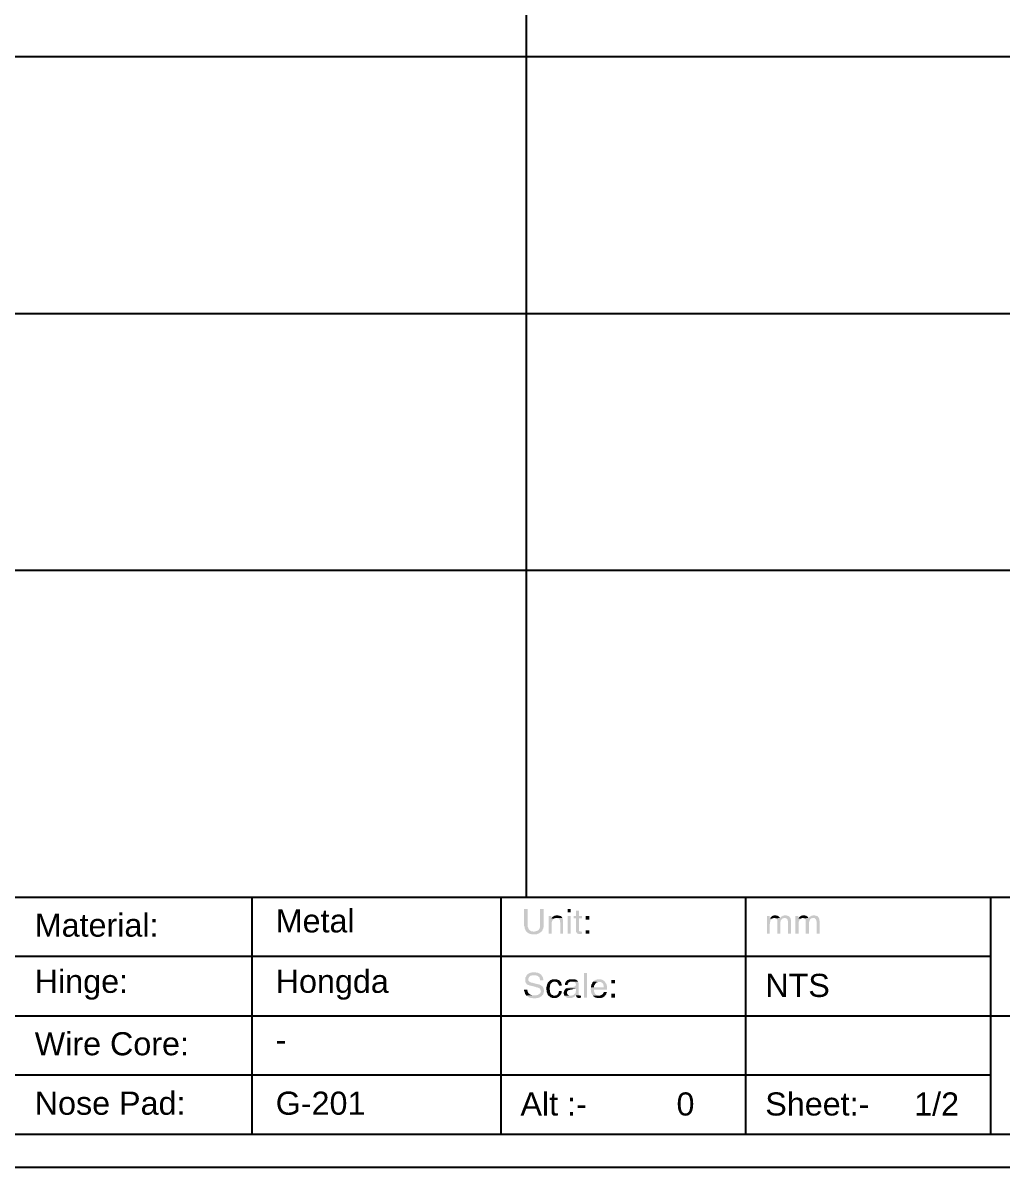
# Model space of a CAD drawing. Header units: inches. Extents: x 3613 to 8393, y -2205 to -794.
# Drawn here: x 4731 to 4858.1, y -1865.1 to -1716.6 of the extents above; entities that cross this region are included whole.
import ezdxf

# ---------------------------------------------------------------- set-up
doc = ezdxf.new("R2010")
doc.units = ezdxf.units.IN
doc.header["$MEASUREMENT"] = 0
doc.styles.get("Standard").update_dxf_attribs({"font": 'arial.ttf'})

msp = doc.modelspace()

# ---------------------------------------------------------------- hatches: boundary and pattern name
at = {"transparency": 33554559}
for points in [[(4796.469, -1831.559), (4796.018, -1831.559), (4796.018, -1833.77), (4796.063, -1833.86), (4796.063, -1834.041), (4796.108, -1834.131), (4796.153, -1834.222), (4796.153, -1834.312), (4796.199, -1834.357), (4796.244, -1834.402), (4796.289, -1834.492), (4797.282, -1834.492), (4797.192, -1834.492), (4797.101, -1834.447), (4796.921, -1834.447), (4796.876, -1834.402), (4796.785, -1834.357), (4796.74, -1834.312), (4796.695, -1834.267), (4796.65, -1834.222), (4796.605, -1834.176), (4796.56, -1834.086), (4796.56, -1834.041), (4796.515, -1833.951), (4796.469, -1833.86), (4796.469, -1833.59)], [(4798.545, -1831.559), (4798.094, -1831.559), (4798.094, -1833.59), (4798.094, -1833.906), (4798.049, -1833.996), (4798.049, -1834.041), (4798.004, -1834.131), (4797.959, -1834.176), (4797.914, -1834.267), (4797.868, -1834.312), (4797.778, -1834.357), (4797.733, -1834.402), (4797.643, -1834.402), (4797.553, -1834.447), (4797.462, -1834.447), (4797.372, -1834.492), (4796.289, -1834.492), (4796.334, -1834.537), (4796.379, -1834.583), (4796.469, -1834.628), (4796.515, -1834.673), (4796.605, -1834.718), (4796.65, -1834.763), (4796.74, -1834.763), (4796.83, -1834.808), (4796.921, -1834.808), (4797.011, -1834.853), (4797.643, -1834.853), (4797.733, -1834.808), (4797.823, -1834.763), (4797.868, -1834.763), (4797.959, -1834.718), (4798.004, -1834.673), (4798.094, -1834.628), (4798.139, -1834.583), (4798.23, -1834.537), (4798.23, -1834.492), (4798.32, -1834.447), (4798.365, -1834.357), (4798.41, -1834.312), (4798.41, -1834.222), (4798.455, -1834.131), (4798.5, -1834.086), (4798.5, -1833.996), (4798.545, -1833.906), (4798.545, -1833.59)], [(4799.538, -1832.461), (4799.177, -1832.461), (4799.177, -1834.763), (4799.584, -1834.763), (4799.584, -1833.545), (4799.584, -1833.319), (4799.629, -1833.229), (4799.629, -1833.138), (4799.674, -1833.093), (4799.719, -1833.003), (4799.764, -1832.958), (4799.764, -1832.958), (4799.809, -1832.868), (4799.854, -1832.822), (4799.538, -1832.777)], [(4800.26, -1832.371), (4800.17, -1832.371), (4800.08, -1832.416), (4799.99, -1832.416), (4799.899, -1832.461), (4799.854, -1832.507), (4799.764, -1832.552), (4799.719, -1832.597), (4799.629, -1832.687), (4799.538, -1832.777), (4799.854, -1832.822), (4799.945, -1832.777), (4800.035, -1832.777), (4800.08, -1832.732), (4800.983, -1832.732), (4800.937, -1832.642), (4800.892, -1832.597), (4800.847, -1832.552), (4800.802, -1832.507), (4800.712, -1832.461), (4800.622, -1832.461), (4800.576, -1832.416), (4800.486, -1832.416), (4800.396, -1832.371)], [(4802.066, -1832.01), (4802.066, -1831.559), (4801.66, -1831.559), (4801.66, -1832.01)], [(4802.066, -1834.763), (4802.066, -1832.461), (4801.66, -1832.461), (4801.66, -1834.763)], [(4803.149, -1831.784), (4802.743, -1831.784), (4802.743, -1832.461), (4802.427, -1832.461), (4802.427, -1832.777), (4802.743, -1832.777), (4802.743, -1834.492), (4802.788, -1834.583), (4802.833, -1834.628), (4802.833, -1834.673), (4802.878, -1834.718), (4802.923, -1834.763), (4803.014, -1834.763), (4803.104, -1834.808), (4803.375, -1834.808), (4803.51, -1834.763), (4803.51, -1834.492), (4803.375, -1834.492), (4803.284, -1834.447), (4803.194, -1834.447), (4803.149, -1834.402), (4803.149, -1832.777), (4803.51, -1832.777), (4803.51, -1832.461), (4803.149, -1832.461)], [(4804.458, -1832.958), (4804.458, -1832.461), (4804.006, -1832.461), (4804.006, -1832.958)], [(4827.881, -1832.461), (4827.52, -1832.461), (4827.52, -1834.763), (4827.881, -1834.763), (4827.881, -1833.545), (4827.927, -1833.454), (4827.927, -1833.274), (4827.972, -1833.183), (4827.972, -1833.093), (4828.017, -1833.003), (4828.062, -1832.958), (4828.107, -1832.913), (4828.197, -1832.822), (4827.881, -1832.777)], [(4828.603, -1832.371), (4828.468, -1832.371), (4828.378, -1832.416), (4828.333, -1832.416), (4828.242, -1832.461), (4828.152, -1832.507), (4828.107, -1832.552), (4828.017, -1832.642), (4827.972, -1832.687), (4827.881, -1832.777), (4828.197, -1832.822), (4828.242, -1832.777), (4828.333, -1832.777), (4828.423, -1832.732), (4828.513, -1832.732), (4829.19, -1832.687), (4829.145, -1832.642), (4829.1, -1832.552), (4829.055, -1832.552), (4829.01, -1832.507), (4828.919, -1832.461), (4828.874, -1832.416), (4828.784, -1832.416), (4828.694, -1832.371)], [(4829.867, -1832.371), (4829.777, -1832.371), (4829.732, -1832.416), (4829.642, -1832.416), (4829.551, -1832.461), (4829.506, -1832.507), (4829.416, -1832.552), (4829.326, -1832.597), (4829.28, -1832.687), (4829.235, -1832.732), (4828.649, -1832.777), (4828.739, -1832.777), (4828.784, -1832.868), (4828.784, -1832.868), (4828.829, -1832.913), (4828.874, -1833.003), (4828.874, -1834.763), (4829.28, -1834.763), (4829.28, -1833.229), (4829.326, -1833.138), (4829.326, -1833.048), (4829.371, -1833.003), (4829.416, -1832.913), (4829.461, -1832.913), (4829.506, -1832.822), (4829.596, -1832.777), (4829.642, -1832.777), (4829.732, -1832.732), (4829.822, -1832.732), (4830.544, -1832.687), (4830.499, -1832.642), (4830.454, -1832.597), (4830.454, -1832.552), (4830.364, -1832.507), (4830.319, -1832.461), (4830.228, -1832.461), (4830.183, -1832.416), (4830.093, -1832.416), (4830.003, -1832.371)], [(4831.582, -1832.461), (4831.221, -1832.461), (4831.221, -1834.763), (4831.627, -1834.763), (4831.627, -1833.274), (4831.672, -1833.183), (4831.718, -1833.093), (4831.718, -1833.003), (4831.763, -1832.958), (4831.853, -1832.913), (4831.898, -1832.822), (4831.582, -1832.777)], [(4832.304, -1832.371), (4832.169, -1832.371), (4832.124, -1832.416), (4832.034, -1832.416), (4831.943, -1832.461), (4831.898, -1832.507), (4831.808, -1832.552), (4831.718, -1832.642), (4831.672, -1832.687), (4831.582, -1832.777), (4831.898, -1832.822), (4831.988, -1832.777), (4832.034, -1832.777), (4832.124, -1832.732), (4832.214, -1832.732), (4832.891, -1832.687), (4832.846, -1832.642), (4832.801, -1832.552), (4832.801, -1832.552), (4832.711, -1832.507), (4832.665, -1832.461), (4832.575, -1832.416), (4832.485, -1832.416), (4832.395, -1832.371)], [(4833.613, -1832.371), (4833.523, -1832.371), (4833.433, -1832.416), (4833.342, -1832.416), (4833.252, -1832.461), (4833.207, -1832.507), (4833.117, -1832.552), (4833.072, -1832.597), (4832.981, -1832.687), (4832.936, -1832.732), (4832.349, -1832.777), (4832.44, -1832.777), (4832.485, -1832.868), (4832.485, -1832.868), (4832.53, -1832.913), (4832.575, -1833.003), (4832.575, -1834.763), (4832.981, -1834.763), (4832.981, -1833.319), (4833.026, -1833.229), (4833.026, -1833.138), (4833.072, -1833.048), (4833.117, -1833.003), (4833.117, -1832.913), (4833.162, -1832.913), (4833.207, -1832.822), (4833.297, -1832.777), (4833.388, -1832.777), (4833.433, -1832.732), (4833.523, -1832.732), (4834.245, -1832.687), (4834.2, -1832.642), (4834.155, -1832.597), (4834.155, -1832.552), (4834.11, -1832.507), (4834.019, -1832.461), (4833.974, -1832.461), (4833.884, -1832.416), (4833.794, -1832.416), (4833.703, -1832.371)], [(4800.983, -1832.732), (4800.17, -1832.732), (4800.26, -1832.732), (4800.351, -1832.777), (4800.441, -1832.777), (4800.531, -1832.822), (4800.576, -1832.868), (4800.576, -1832.913), (4800.622, -1832.958), (4800.667, -1833.003), (4800.667, -1833.229), (4800.712, -1833.319), (4800.712, -1834.763), (4801.073, -1834.763), (4801.073, -1832.958), (4801.028, -1832.868), (4801.028, -1832.777)], [(4829.19, -1832.687), (4828.513, -1832.732), (4828.558, -1832.732), (4828.649, -1832.777), (4829.235, -1832.732)], [(4830.544, -1832.687), (4829.822, -1832.732), (4829.957, -1832.732), (4830.003, -1832.777), (4830.093, -1832.822), (4830.138, -1832.868), (4830.183, -1832.913), (4830.228, -1833.003), (4830.228, -1833.093), (4830.273, -1833.183), (4830.273, -1834.763), (4830.634, -1834.763), (4830.634, -1833.138), (4830.634, -1832.958), (4830.589, -1832.868), (4830.589, -1832.777)], [(4832.891, -1832.687), (4832.214, -1832.732), (4832.259, -1832.732), (4832.349, -1832.777), (4832.936, -1832.732)], [(4834.245, -1832.687), (4833.523, -1832.732), (4833.658, -1832.732), (4833.749, -1832.777), (4833.794, -1832.822), (4833.839, -1832.868), (4833.884, -1832.913), (4833.929, -1833.003), (4833.929, -1833.093), (4833.974, -1833.183), (4833.974, -1834.763), (4834.38, -1834.763), (4834.38, -1833.138), (4834.38, -1833.138), (4834.335, -1833.048), (4834.335, -1832.868), (4834.29, -1832.777)], [(4804.458, -1834.763), (4804.458, -1834.312), (4804.006, -1834.312), (4804.006, -1834.763)], [(4797.282, -1839.773), (4797.056, -1839.773), (4796.966, -1839.818), (4796.876, -1839.818), (4796.785, -1839.863), (4796.74, -1839.863), (4796.65, -1839.908), (4796.605, -1839.953), (4796.515, -1839.998), (4796.469, -1840.044), (4796.424, -1840.089), (4796.379, -1840.134), (4797.282, -1840.179), (4797.553, -1840.179), (4797.643, -1840.224), (4797.733, -1840.224), (4797.778, -1840.269), (4797.868, -1840.314), (4797.868, -1840.36), (4797.959, -1840.405), (4798.004, -1840.45), (4798.049, -1840.54), (4798.049, -1840.63), (4798.094, -1840.721), (4798.094, -1840.811), (4798.5, -1840.811), (4798.5, -1840.63), (4798.455, -1840.54), (4798.455, -1840.45), (4798.41, -1840.36), (4798.365, -1840.314), (4798.32, -1840.224), (4798.275, -1840.179), (4798.23, -1840.089), (4798.139, -1840.044), (4798.139, -1840.044), (4798.049, -1839.953), (4798.004, -1839.953), (4797.914, -1839.908), (4797.823, -1839.863), (4797.778, -1839.818), (4797.598, -1839.818), (4797.507, -1839.773), (4797.417, -1839.773)], [(4803.781, -1843.067), (4803.781, -1839.863), (4804.187, -1839.863), (4804.187, -1843.067)], [(4796.379, -1840.134), (4796.334, -1840.179), (4796.289, -1840.269), (4796.244, -1840.36), (4796.199, -1840.405), (4796.153, -1840.495), (4796.153, -1840.991), (4796.199, -1841.082), (4796.244, -1841.127), (4796.289, -1841.217), (4796.334, -1841.262), (4796.334, -1841.307), (4796.424, -1841.352), (4796.469, -1841.398), (4796.56, -1841.443), (4796.65, -1841.443), (4796.74, -1841.488), (4796.83, -1841.533), (4796.921, -1841.533), (4797.462, -1841.668), (4797.553, -1841.713), (4797.688, -1841.713), (4797.778, -1841.759), (4797.868, -1841.804), (4797.914, -1841.804), (4798.004, -1841.849), (4798.049, -1841.894), (4798.049, -1841.894), (4798.094, -1841.984), (4798.139, -1842.029), (4798.139, -1842.12), (4798.184, -1842.21), (4798.184, -1842.3), (4798.139, -1842.345), (4798.139, -1842.436), (4798.094, -1842.526), (4798.004, -1842.571), (4797.959, -1842.616), (4797.959, -1842.616), (4797.868, -1842.661), (4797.823, -1842.706), (4797.733, -1842.706), (4797.643, -1842.752), (4797.372, -1842.752), (4796.289, -1842.797), (4796.379, -1842.842), (4796.424, -1842.887), (4796.515, -1842.932), (4796.56, -1842.977), (4796.65, -1843.022), (4796.695, -1843.067), (4796.785, -1843.067), (4796.876, -1843.113), (4797.056, -1843.113), (4797.146, -1843.158), (4797.553, -1843.158), (4797.643, -1843.113), (4797.823, -1843.113), (4797.868, -1843.067), (4797.959, -1843.067), (4798.049, -1843.022), (4798.094, -1842.977), (4798.184, -1842.932), (4798.23, -1842.887), (4798.275, -1842.887), (4798.32, -1842.842), (4798.365, -1842.752), (4798.455, -1842.706), (4798.5, -1842.616), (4798.5, -1842.571), (4798.545, -1842.481), (4798.545, -1842.39), (4798.591, -1842.3), (4798.591, -1842.075), (4798.545, -1841.984), (4798.545, -1841.894), (4798.5, -1841.804), (4798.455, -1841.759), (4798.455, -1841.668), (4798.365, -1841.623), (4798.365, -1841.623), (4798.32, -1841.578), (4798.275, -1841.533), (4798.184, -1841.488), (4798.139, -1841.443), (4798.049, -1841.398), (4797.959, -1841.352), (4797.868, -1841.352), (4797.733, -1841.307), (4797.192, -1841.172), (4797.192, -1841.172), (4797.056, -1841.127), (4796.966, -1841.127), (4796.876, -1841.082), (4796.785, -1841.036), (4796.74, -1841.036), (4796.695, -1840.991), (4796.65, -1840.946), (4796.605, -1840.901), (4796.56, -1840.811), (4796.56, -1840.585), (4796.605, -1840.495), (4796.65, -1840.405), (4796.695, -1840.36), (4796.74, -1840.314), (4796.785, -1840.269), (4796.83, -1840.224), (4796.921, -1840.224), (4797.011, -1840.179), (4797.282, -1840.179)], [(4799.222, -1840.991), (4799.132, -1841.082), (4799.087, -1841.127), (4799.087, -1841.217), (4799.042, -1841.262), (4798.997, -1841.352), (4798.997, -1841.443), (4798.952, -1841.533), (4798.952, -1841.623), (4798.907, -1841.713), (4798.907, -1842.075), (4798.952, -1842.165), (4798.952, -1842.345), (4798.997, -1842.436), (4799.042, -1842.526), (4799.042, -1842.616), (4799.087, -1842.661), (4799.132, -1842.752), (4799.177, -1842.797), (4799.945, -1842.797), (4799.809, -1842.797), (4799.764, -1842.752), (4799.674, -1842.706), (4799.584, -1842.706), (4799.538, -1842.616), (4799.493, -1842.571), (4799.448, -1842.526), (4799.403, -1842.436), (4799.403, -1842.39), (4799.358, -1842.3), (4799.358, -1842.12), (4799.313, -1841.984), (4799.313, -1841.804), (4799.358, -1841.713), (4799.358, -1841.533), (4799.403, -1841.443), (4799.403, -1841.352), (4799.448, -1841.307), (4799.493, -1841.262), (4799.493, -1841.217), (4799.584, -1841.172), (4799.629, -1841.082), (4799.719, -1841.036), (4799.764, -1841.036), (4799.854, -1840.991), (4799.945, -1840.991)], [(4799.99, -1840.675), (4799.719, -1840.675), (4799.629, -1840.721), (4799.538, -1840.766), (4799.448, -1840.766), (4799.403, -1840.811), (4799.313, -1840.901), (4799.268, -1840.946), (4799.222, -1840.991), (4800.035, -1840.991), (4800.125, -1841.036), (4800.215, -1841.036), (4800.306, -1841.082), (4800.351, -1841.127), (4800.396, -1841.217), (4800.441, -1841.262), (4800.486, -1841.352), (4800.531, -1841.443), (4800.531, -1841.533), (4800.892, -1841.533), (4800.892, -1841.307), (4800.847, -1841.262), (4800.847, -1841.172), (4800.802, -1841.082), (4800.757, -1841.036), (4800.712, -1840.946), (4800.622, -1840.901), (4800.622, -1840.856), (4800.576, -1840.811), (4800.486, -1840.766), (4800.396, -1840.766), (4800.351, -1840.721), (4800.26, -1840.675), (4800.08, -1840.675)], [(4803.014, -1840.991), (4802.201, -1840.991), (4802.382, -1840.991), (4802.427, -1841.036), (4802.517, -1841.036), (4802.607, -1841.082), (4802.652, -1841.127), (4802.698, -1841.217), (4802.698, -1841.307), (4802.743, -1841.398), (4802.743, -1841.398), (4802.698, -1841.488), (4802.698, -1841.533), (4802.652, -1841.578), (4802.562, -1841.623), (4802.517, -1841.623), (4802.427, -1841.668), (4801.93, -1841.713), (4801.795, -1841.759), (4801.705, -1841.759), (4801.614, -1841.804), (4801.569, -1841.804), (4801.479, -1841.849), (4802.743, -1841.894), (4802.743, -1842.21), (4802.698, -1842.3), (4802.698, -1842.436), (4802.652, -1842.526), (4802.562, -1842.571), (4802.517, -1842.616), (4802.472, -1842.661), (4802.427, -1842.706), (4802.337, -1842.752), (4802.246, -1842.752), (4802.156, -1842.797), (4801.253, -1842.797), (4801.299, -1842.887), (4801.389, -1842.932), (4801.434, -1842.977), (4801.479, -1843.022), (4801.569, -1843.067), (4801.66, -1843.113), (4802.201, -1843.113), (4802.246, -1843.067), (4802.337, -1843.067), (4802.427, -1843.022), (4802.517, -1842.977), (4802.562, -1842.932), (4802.652, -1842.842), (4802.652, -1842.842), (4802.743, -1842.752), (4803.149, -1842.752), (4803.104, -1842.661), (4803.104, -1841.217), (4803.059, -1841.127), (4803.059, -1841.036)], [(4802.246, -1840.675), (4801.93, -1840.675), (4801.84, -1840.721), (4801.75, -1840.766), (4801.705, -1840.766), (4801.614, -1840.811), (4801.569, -1840.856), (4801.524, -1840.901), (4801.479, -1840.946), (4801.434, -1840.991), (4801.389, -1841.082), (4801.344, -1841.172), (4801.299, -1841.262), (4801.299, -1841.443), (4801.66, -1841.443), (4801.66, -1841.307), (4801.705, -1841.217), (4801.75, -1841.172), (4801.795, -1841.082), (4801.84, -1841.082), (4801.93, -1841.036), (4802.021, -1840.991), (4803.014, -1840.991), (4802.968, -1840.901), (4802.878, -1840.856), (4802.833, -1840.811), (4802.788, -1840.766), (4802.698, -1840.721), (4802.652, -1840.721), (4802.562, -1840.675), (4802.337, -1840.675)], [(4805.767, -1840.675), (4805.541, -1840.675), (4805.451, -1840.721), (4805.36, -1840.721), (4805.27, -1840.766), (4805.225, -1840.811), (4805.135, -1840.856), (4805.09, -1840.901), (4804.999, -1840.946), (4804.954, -1840.991), (4805.767, -1841.036), (4805.947, -1841.036), (4806.037, -1841.082), (4806.083, -1841.127), (4806.173, -1841.172), (4806.218, -1841.217), (4806.218, -1841.217), (4806.263, -1841.307), (4806.308, -1841.352), (4806.308, -1841.443), (4806.353, -1841.533), (4806.353, -1841.713), (4805.09, -1841.713), (4804.683, -1841.759), (4804.683, -1841.849), (4804.638, -1841.939), (4804.638, -1842.029), (4804.683, -1842.12), (4804.683, -1842.3), (4804.729, -1842.39), (4804.729, -1842.481), (4804.774, -1842.526), (4804.819, -1842.616), (4804.864, -1842.706), (4804.909, -1842.752), (4804.954, -1842.797), (4805.767, -1842.797), (4805.676, -1842.797), (4805.586, -1842.752), (4805.496, -1842.752), (4805.406, -1842.706), (4805.36, -1842.661), (4805.27, -1842.616), (4805.225, -1842.571), (4805.225, -1842.526), (4805.18, -1842.481), (4805.135, -1842.39), (4805.135, -1842.345), (4805.09, -1842.255), (4805.09, -1842.029), (4806.76, -1842.029), (4806.76, -1841.533), (4806.714, -1841.443), (4806.714, -1841.352), (4806.669, -1841.262), (4806.624, -1841.217), (4806.579, -1841.127), (4806.534, -1841.082), (4806.489, -1840.991), (4806.444, -1840.946), (4806.398, -1840.901), (4806.308, -1840.856), (4806.263, -1840.811), (4806.173, -1840.766), (4806.128, -1840.721), (4806.037, -1840.721), (4805.947, -1840.675), (4805.857, -1840.675)], [(4804.954, -1840.991), (4804.954, -1841.036), (4804.864, -1841.127), (4804.864, -1841.172), (4804.819, -1841.262), (4804.774, -1841.307), (4804.729, -1841.398), (4804.729, -1841.488), (4804.683, -1841.578), (4804.683, -1841.759), (4805.09, -1841.713), (4805.09, -1841.533), (4805.135, -1841.443), (4805.18, -1841.398), (4805.225, -1841.307), (4805.27, -1841.262), (4805.27, -1841.217), (4805.36, -1841.172), (4805.406, -1841.082), (4805.496, -1841.082), (4805.586, -1841.036), (4805.767, -1841.036)], [(4807.798, -1841.217), (4807.798, -1840.766), (4807.346, -1840.766), (4807.346, -1841.217)], [(4796.424, -1842.029), (4796.018, -1842.029), (4796.018, -1842.21), (4796.063, -1842.3), (4796.063, -1842.39), (4796.108, -1842.436), (4796.108, -1842.526), (4796.153, -1842.616), (4796.199, -1842.661), (4796.244, -1842.752), (4796.289, -1842.797), (4797.372, -1842.752), (4797.056, -1842.752), (4796.966, -1842.706), (4796.876, -1842.706), (4796.83, -1842.661), (4796.74, -1842.616), (4796.695, -1842.571), (4796.65, -1842.571), (4796.605, -1842.526), (4796.56, -1842.436), (4796.515, -1842.39), (4796.469, -1842.3), (4796.469, -1842.21), (4796.424, -1842.12)], [(4800.892, -1842.21), (4800.531, -1842.21), (4800.531, -1842.255), (4800.486, -1842.345), (4800.486, -1842.436), (4800.441, -1842.526), (4800.396, -1842.571), (4800.351, -1842.661), (4800.26, -1842.706), (4800.215, -1842.752), (4800.125, -1842.752), (4800.035, -1842.797), (4799.177, -1842.797), (4799.222, -1842.842), (4799.313, -1842.887), (4799.358, -1842.977), (4799.448, -1843.022), (4799.493, -1843.022), (4799.584, -1843.067), (4799.674, -1843.113), (4800.215, -1843.113), (4800.306, -1843.067), (4800.396, -1843.022), (4800.486, -1842.977), (4800.531, -1842.932), (4800.576, -1842.887), (4800.622, -1842.842), (4800.667, -1842.797), (4800.712, -1842.752), (4800.757, -1842.661), (4800.802, -1842.571), (4800.847, -1842.526), (4800.892, -1842.436), (4800.892, -1842.345)], [(4801.479, -1841.849), (4801.434, -1841.894), (4801.344, -1841.939), (4801.344, -1841.984), (4801.299, -1842.029), (4801.253, -1842.12), (4801.208, -1842.165), (4801.208, -1842.255), (4801.163, -1842.345), (4801.163, -1842.571), (4801.208, -1842.661), (4801.208, -1842.752), (4801.253, -1842.797), (4801.976, -1842.797), (4801.84, -1842.797), (4801.75, -1842.752), (4801.705, -1842.706), (4801.66, -1842.661), (4801.614, -1842.571), (4801.569, -1842.481), (4801.569, -1842.345), (4801.614, -1842.255), (4801.66, -1842.21), (4801.705, -1842.165), (4801.75, -1842.12), (4801.84, -1842.075), (4801.93, -1842.075), (4802.021, -1842.029), (4802.111, -1842.029), (4802.472, -1841.939), (4802.652, -1841.939), (4802.743, -1841.894)], [(4803.149, -1842.752), (4802.743, -1842.752), (4802.743, -1842.842), (4803.239, -1842.797), (4803.239, -1842.797)], [(4803.375, -1842.797), (4803.239, -1842.797), (4802.743, -1842.842), (4802.788, -1842.932), (4802.833, -1842.977), (4802.833, -1842.977), (4802.878, -1843.067), (4802.968, -1843.067), (4803.059, -1843.113), (4803.239, -1843.113), (4803.284, -1843.067), (4803.375, -1843.067)], [(4806.76, -1842.345), (4806.353, -1842.345), (4806.353, -1842.39), (4806.308, -1842.481), (4806.263, -1842.526), (4806.218, -1842.616), (4806.128, -1842.661), (4806.083, -1842.706), (4805.992, -1842.752), (4805.947, -1842.752), (4805.857, -1842.797), (4804.954, -1842.797), (4804.999, -1842.887), (4805.044, -1842.932), (4805.135, -1842.977), (4805.18, -1843.022), (4805.27, -1843.067), (4805.36, -1843.067), (4805.451, -1843.113), (4806.037, -1843.113), (4806.083, -1843.067), (4806.173, -1843.067), (4806.263, -1843.022), (4806.308, -1842.977), (4806.398, -1842.932), (4806.444, -1842.887), (4806.489, -1842.797), (4806.579, -1842.752), (4806.624, -1842.661), (4806.669, -1842.616), (4806.669, -1842.526), (4806.714, -1842.436)], [(4807.798, -1843.067), (4807.798, -1842.571), (4807.346, -1842.571), (4807.346, -1843.067)]]:
    msp.add_hatch(color=256, dxfattribs=at).paths.add_polyline_path(points)

# ---------------------------------------------------------------- linework, layer by layer
for p, q in [((4796.293, -1574.063), (4796.293, -1830.024)), ((4560.41, -1720.924), (4956.848, -1720.924)), ((4560.41, -1754.265), (4956.848, -1754.265)), ((4560.41, -1787.607), (4956.848, -1787.607)), ((4547.592, -1860.804), (4956.848, -1860.804))]:
    msp.add_line(p, q)
msp.add_lwpolyline([(4960.886, -1865.063), (4960.886, -1568.063), (4540.886, -1568.063), (4540.886, -1865.063)], close=True)
for points in [[(4560.41, -1830.024), (4956.848, -1830.024)], [(4760.68, -1830.024), (4760.68, -1860.804)], [(4792.994, -1830.024), (4792.994, -1860.804)], [(4824.767, -1830.024), (4824.767, -1860.804)], [(4856.54, -1830.024), (4856.54, -1860.804)], [(4560.41, -1837.697), (4856.54, -1837.697)], [(4560.41, -1845.414), (4909.48, -1845.414)], [(4560.41, -1853.087), (4856.54, -1853.087)]]:
    msp.add_lwpolyline(points)

# ---------------------------------------------------------------- texts
at = {"width": 34.34827, "attachment_point": 5}
for s, insert, char_height in [('\\pxql;Material:', (4749.667, -1833.682), 2.99966), ('\\pxql;Metal ', (4780.944, -1833.127), 2.99966), ('\\pxql;Hinge:', (4749.667, -1841.399), 2.99966), ('\\pxql;Hongda', (4780.944, -1841.399), 2.99966), ('\\pxql;NTS', (4844.484, -1841.499), 2.9997), ('\\pxql; Wire Core:', (4748.5, -1849.072), 2.99966), ('\\pxql;-', (4780.944, -1848.517), 2.9997), ('\\pxql;Nose Pad:', (4749.667, -1856.789), 2.99966), ('\\pxql;G-201', (4780.944, -1856.789), 2.99966), ('\\pxql;Alt :-          0', (4812.711, -1856.889), 2.99966), ('\\pxql;Sheet:-     1/2', (4844.484, -1856.889), 2.99966)]:
    msp.add_mtext(s, dxfattribs=dict(at, insert=insert, char_height=char_height))

doc.saveas('drawing.dxf')
